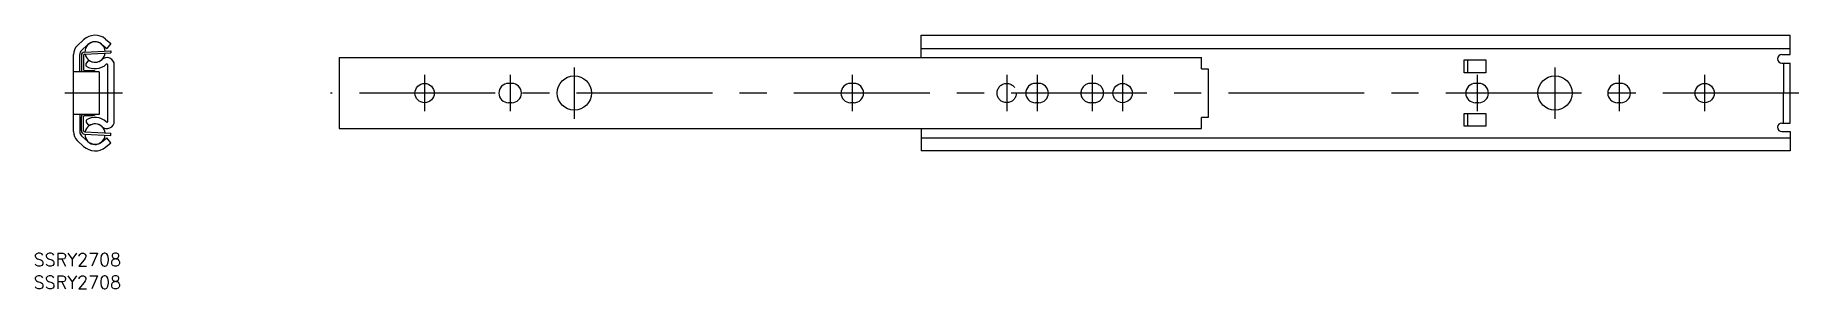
# Model space of a CAD drawing. Extents: x -9 to 403, y -46 to 14.
import ezdxf

# ---------------------------------------------------------------- set-up
doc = ezdxf.new("R2010")
doc.units = 0
doc.linetypes.add('CENTER', pattern=[50.8, 31.75, -6.35, 6.35, -6.35])
doc.linetypes.add('DASHED', pattern=[19.05, 12.7, -6.35])
doc.layers.get('0').update_dxf_attribs({"linetype": 'CONTINUOUS'})
doc.layers.add('CENTER', color=1, linetype='CENTER')
doc.styles.get("Standard").update_dxf_attribs({"font": 'txt.shx', "height": 3, "bigfont": 'bigfont.shx'})

# ---------------------------------------------------------------- blocks, each defined once
blk = doc.blocks.new('*U3')
at = {"color": 7, "linetype": 'CONTINUOUS'}
blk.add_text('SSRY2708', height=3, dxfattribs=at).set_placement((-9.31, -40.4))
blk = doc.blocks.new('*U4')
at = {"color": 7, "linetype": 'CONTINUOUS'}
blk.add_text('SSRY2708', height=3, dxfattribs=at).set_placement((-9.31, -45.7))

msp = doc.modelspace()

# ---------------------------------------------------------------- linework, layer by layer
at = {"color": 7, "linetype": 'CONTINUOUS'}
for p, q in [((2.38, 12.45), (0.9, 11.07)), ((7.51, 12.63), (8.76, 11.62)), ((198.21, 13.5), (401.41, 13.5)), ((198.21, 8.28), (198.21, 13.5)), ((401.41, 9), (401.41, 13.5)), ((0, -9), (0, 9)), ((1.5, 5), (1.5, 9)), ((1.85, 8.77), (1.85, 5.55)), ((3.4, 11.35), (1.92, 9.97)), ((2.35, 8.77), (2.35, 5.55)), ((2.61, 9.57), (8.73, 9.89)), ((2.63, 9.07), (8.75, 9.39)), ((6.57, 11.46), (7.82, 10.45)), ((8.76, 11.62), (7.82, 10.45)), ((8.73, 9.89), (8.75, 9.39)), ((62.11, 8.28), (62.11, -8.28)), ((62.11, 8.28), (263.76, 8.28)), ((198.21, 10.45), (401.41, 10.45)), ((263.76, 5.7), (263.76, 8.28)), ((399.47, 9), (401.41, 9)), ((6, 5), (0, 5)), ((2.65, 5.25), (4.55, 5.25)), ((2.95, 6.8), (3.62, 7.68)), ((2.95, 6.32), (2.95, 6.8)), ((6, 5), (6, -5)), ((8.05, -6.57), (8.05, 6.57)), ((9.55, -6.52), (9.55, 6.52)), ((263.76, 5.7), (265.31, 5.7)), ((265.31, 5.7), (265.31, -5.7)), ((325.21, 7.75), (330.21, 7.75)), ((325.21, 4.75), (325.21, 7.75)), ((330.21, 4.75), (325.21, 4.75)), ((325.96, 7.75), (325.96, 4.75)), ((330.21, 7.75), (330.21, 4.75)), ((399.47, 7), (401.41, 7)), ((399.86, 7), (399.86, 0)), ((401.41, -7), (401.41, 7)), ((102.51, 2.25), (101.71, 2.25)), ((182.51, 2.25), (181.71, 2.25)), ((225.71, 2.25), (224.91, 2.25)), ((328.61, 2.25), (327.81, 2.25)), ((361.81, 2.25), (361.01, 2.25)), ((399.86, -7), (399.86, 0)), ((102.51, -2.25), (101.71, -2.25)), ((182.51, -2.25), (181.71, -2.25)), ((225.71, -2.25), (224.91, -2.25)), ((328.61, -2.25), (327.81, -2.25)), ((361.81, -2.25), (361.01, -2.25)), ((6, -5), (0, -5)), ((1.5, -5), (1.5, -9)), ((1.85, -8.77), (1.85, -5.55)), ((2.35, -8.77), (2.35, -5.55)), ((2.65, -5.25), (4.55, -5.25)), ((2.95, -6.32), (2.95, -6.8)), ((2.95, -6.8), (3.62, -7.68)), ((263.76, -8.28), (263.76, -5.7)), ((265.31, -5.7), (263.76, -5.7)), ((325.21, -4.75), (330.21, -4.75)), ((325.21, -7.75), (325.21, -4.75)), ((330.21, -7.75), (325.21, -7.75)), ((325.96, -4.75), (325.96, -7.75)), ((330.21, -4.75), (330.21, -7.75)), ((399.47, -7), (401.41, -7)), ((2.38, -12.45), (0.9, -11.07)), ((3.4, -11.35), (1.92, -9.97)), ((2.61, -9.57), (8.73, -9.89)), ((2.63, -9.07), (8.75, -9.39)), ((6.57, -11.46), (7.82, -10.45)), ((7.51, -12.63), (8.76, -11.62)), ((8.76, -11.62), (7.82, -10.45)), ((8.73, -9.89), (8.75, -9.39)), ((62.11, -8.28), (263.76, -8.28)), ((198.21, -8.28), (198.21, -13.5)), ((198.21, -10.45), (401.41, -10.45)), ((399.47, -9), (401.41, -9)), ((401.41, -9), (401.41, -13.5)), ((401.41, -13.5), (198.21, -13.5))]:
    msp.add_line(p, q, dxfattribs=at)
at = {"color": 3, "linetype": 'DASHED'}
for p, q in [((238.61, 2.25), (237.81, 2.25)), ((238.61, -2.25), (237.81, -2.25))]:
    msp.add_line(p, q, dxfattribs=at)
at = {"color": 7, "linetype": 'CONTINUOUS'}
for centre, radius in [((82.11, 0), 2.25), ((117.11, 0), 4), ((245.31, 0), 2.25), ((346.41, 0), 4), ((381.41, 0), 2.25)]:
    msp.add_circle(centre, radius, dxfattribs=at)
at = {"color": 3, "linetype": 'DASHED'}
msp.add_circle((218.21, 0), 2.25, dxfattribs=at)
at = {"color": 7, "linetype": 'CONTINUOUS'}
for centre, radius, start, end in [((5.05, 9.58), 3.92, 51.0002, 132.9997), ((2.82, 9), 2.82, 132.9999, 180), ((2.82, 9), 1.32, 133.1022, 180), ((2.65, 8.77), 0.8, 93, 180), ((2.65, 8.77), 0.3, 93, 180), ((5.05, 9.58), 2.38, 5.8102, 180.1898), ((5.05, 9.58), 2.38, 192.2682, 353.7317), ((5.05, 9.58), 2.42, 51.0002, 132.9997), ((7.82, 6.56), 1.73, 358.953, 133.0307), ((399.47, 8), 1, 90, 270), ((2.65, 5.55), 0.8, 180, 223.4774), ((2.65, 5.55), 0.3, 180, 270.0098), ((5.05, 9.58), 3.88, 237.2854, 312.599), ((5.05, 9.58), 2.38, 233, 312.0932), ((4.55, 4.45), 0.8, 43.3556, 90.0098), ((7.82, 6.56), 0.226, 2.852, 130.5705), ((101.71, 0), 2.25, 90, 270), ((102.51, 0), 2.25, 270, 90), ((181.71, 0), 2.25, 90, 270), ((182.51, 0), 2.25, 270, 90), ((224.91, 0), 2.25, 90, 270), ((225.71, 0), 2.25, 270, 90), ((327.81, 0), 2.25, 90, 270), ((328.61, 0), 2.25, 270, 90), ((361.01, 0), 2.25, 90, 270), ((361.81, 0), 2.25, 270, 90), ((2.65, -5.55), 0.8, 136.5226, 180), ((2.65, -5.55), 0.3, 89.9902, 180), ((5.05, -9.58), 2.38, 6.2683, 167.7318), ((5.05, -9.58), 3.88, 47.401, 122.7146), ((5.05, -9.58), 2.38, 47.9068, 127), ((4.55, -4.45), 0.8, 269.9902, 316.6444), ((7.82, -6.56), 1.73, 226.9693, 1.047), ((7.82, -6.56), 0.226, 229.4295, 357.148), ((399.47, -8), 1, 90, 270), ((2.82, -9), 2.82, 180, 227.0001), ((2.82, -9), 1.32, 180, 226.8978), ((2.65, -8.77), 0.8, 180, 267), ((2.65, -8.77), 0.3, 180, 267), ((5.05, -9.58), 2.38, 179.8102, 354.1898), ((5.05, -9.58), 2.42, 227.0003, 308.9998), ((5.05, -9.58), 3.92, 227.0003, 308.9998)]:
    msp.add_arc(centre, radius, start, end, dxfattribs=at)
at = {"color": 3, "linetype": 'DASHED'}
for centre, start, end in [((237.81, 0), 90, 270), ((238.61, 0), 270, 90)]:
    msp.add_arc(centre, 2.25, start, end, dxfattribs=at)
at = {"layer": 'CENTER', "color": 1, "linetype": 'CENTER'}
for p, q in [((82.11, 4.25), (82.11, -4.25)), ((102.11, 4.25), (102.11, -4.25)), ((117.11, 6), (117.11, -6)), ((182.11, 4.25), (182.11, -4.25)), ((218.21, 4.25), (218.21, -4.25)), ((225.31, 4.25), (225.31, -4.25)), ((238.21, 4.25), (238.21, -4.25)), ((245.31, 4.25), (245.31, -4.25)), ((328.21, 4.25), (328.21, -4.25)), ((346.41, 6), (346.41, -6)), ((361.41, 4.25), (361.41, -4.25)), ((381.41, 4.25), (381.41, -4.25)), ((11.5, 0), (-2, 0)), ((403.41, 0), (60.11, 0))]:
    msp.add_line(p, q, dxfattribs=at)

# ---------------------------------------------------------------- block references
at = {"color": 7, "linetype": 'CONTINUOUS'}
for name in ['*U3', '*U4']:
    msp.add_blockref(name, (0, 0), dxfattribs=at)

doc.saveas('drawing.dxf')
